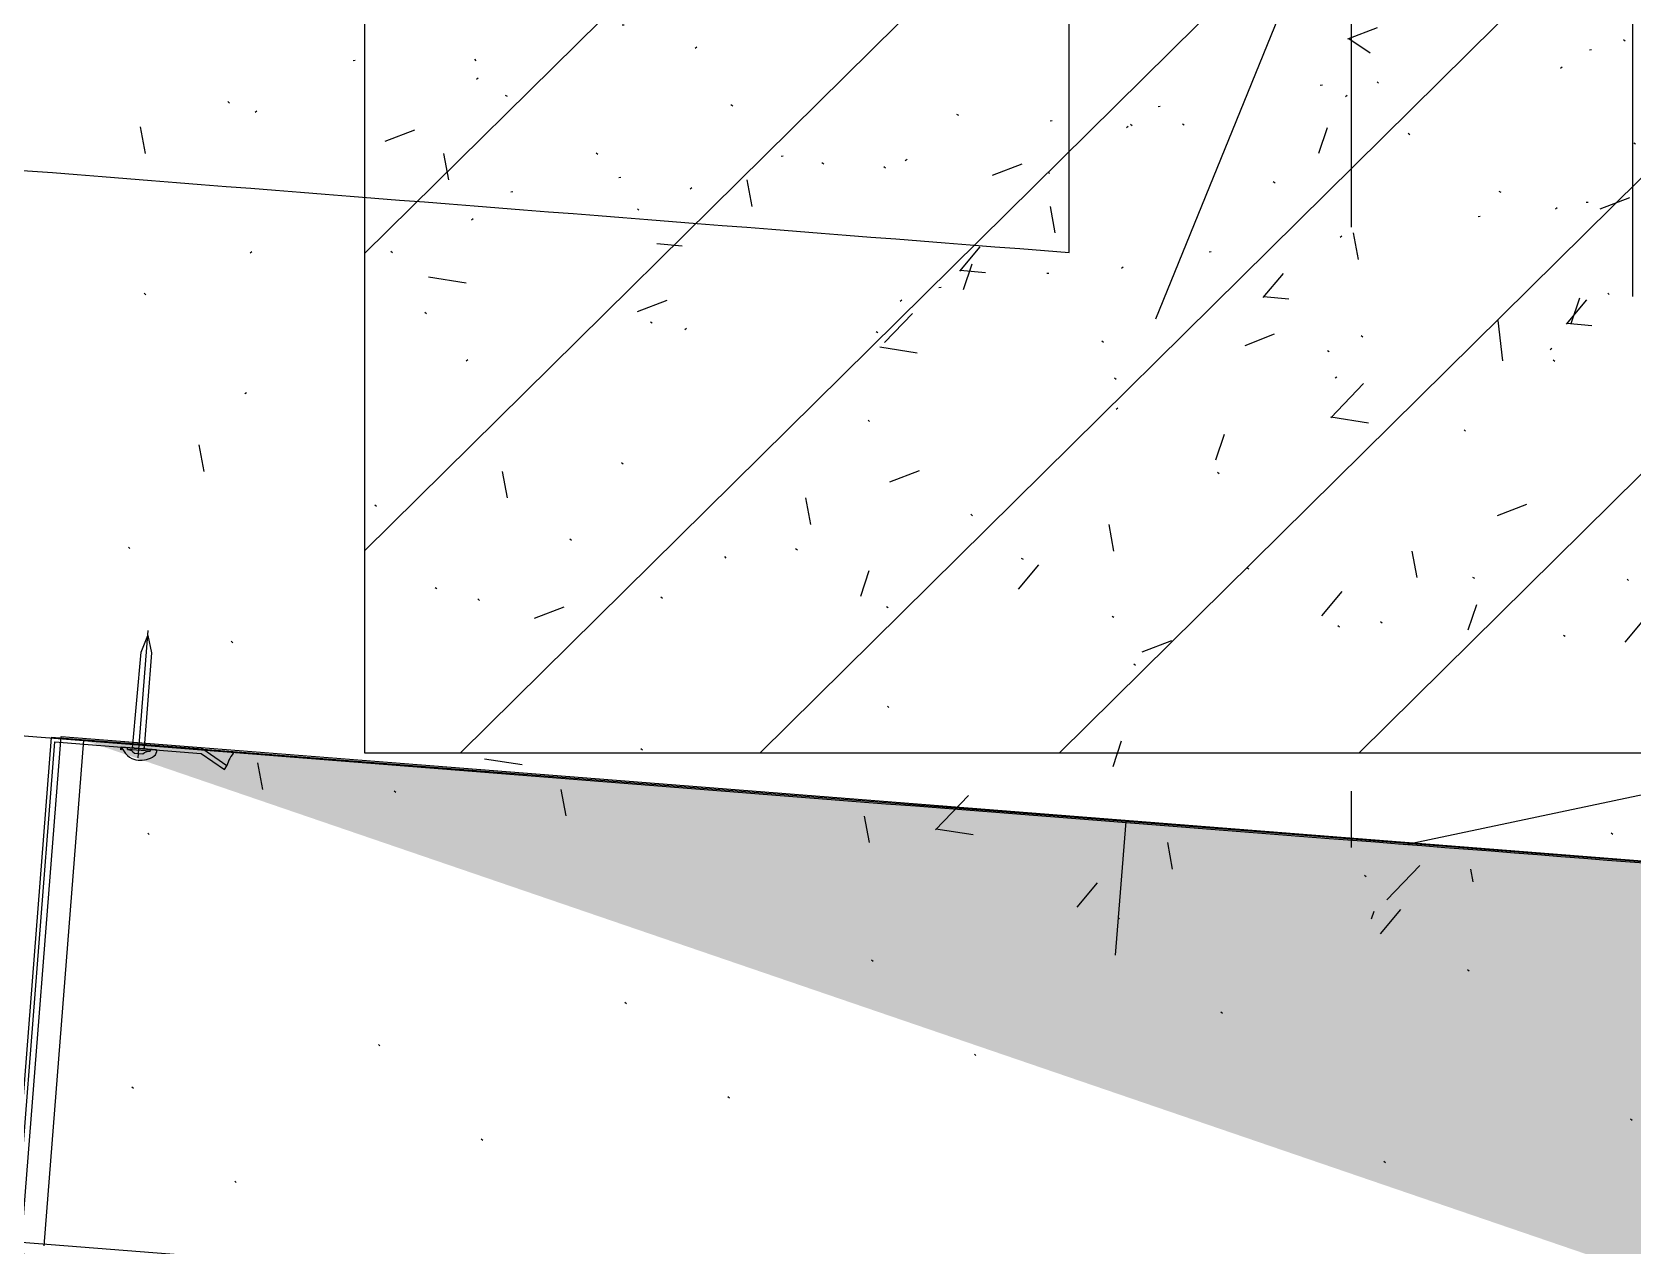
# Model space of a CAD drawing. Header units: inches. Extents: x 0 to 1813292486, y 0 to 3473589894.
# Drawn here: x 600556618 to 600557186, y 3473202110 to 3473202540 of the extents above; entities that cross this region are included whole.
import ezdxf
from ezdxf.xclip import XClip

# ---------------------------------------------------------------- set-up
doc = ezdxf.new("R2010")
doc.units = ezdxf.units.IN
doc.header["$LTSCALE"] = 1000
doc.header["$MEASUREMENT"] = 0
doc.header["$XCLIPFRAME"] = 2
for name, pattern in [('AX-MALL-GIRD-200$0$DOTE', [2.4200000000000004, 2, -0.2, 0.02, -0.2]), ('AX-MALL-WALL-P02-QT$0$CENTER', [2, 1.25, -0.25, 0.25, -0.25]), ('AX-MALL-WALL-P02-QT$0$DASHED', [0.75, 0.5, -0.25])]:
    doc.linetypes.add(name, pattern=pattern)
for name, color, linetype in [('A-Anno-Note', 241, 'Continuous'), ('AX-MALL-DIM-P02$0$A-Detl-Thin', 131, 'Continuous'), ('AX-MALL-GIRD-200$0$A-Grid', 222, 'AX-MALL-GIRD-200$0$DOTE'), ('AX-MALL-P02-200$0$A-Anno-Note', 241, 'Continuous'), ('AX-MALL-WALL-P02$0$A-Anno-Note', 241, 'Continuous'), ('AX-MALL-WALL-P02-QT$0$A-Anno-Note', 241, 'Continuous'), ('AX-MALL-WALL-P02-QT$0$A-Detl-Patt', 8, 'Continuous'), ('AX-MALL-WALL-P02-QT$0$A-Detl-Thin', 131, 'Continuous'), ('AX-MALL-WALL-P02-QT$0$A-Wall', 2, 'Continuous'), ('AX-MALL-WALL-P02-QT$0$A-Wall-Patt', 13, 'Continuous'), ('AX-MALL-WALL-P02-QT$0$A-Wind', 4, 'Continuous'), ('AX-MALL-WALL-P02-QT$0$AX-3#-wall-P01$0$A-Anno-Note', 241, 'Continuous'), ('AX-MALL-WALL-P02-QT$0$GC', 2, 'Continuous'), ('AX-MALL-WALL-P02-QT$0$L18', 6, 'Continuous'), ('AX-MALL-WALL-P02-QT$0$SEAL', 95, 'Continuous'), ('AX-MALL-WALL-P02-QT$0$STAIR', 9, 'AX-MALL-WALL-P02-QT$0$DASHED'), ('AX-MALL-WALL-P02-QT$0$zx', 1, 'AX-MALL-WALL-P02-QT$0$CENTER'), ('AX-MALL-ZTKD-P02$0$A-Anno-Note', 241, 'Continuous'), ('PX-MALL-P02-LG$0$P-Exsh', 31, 'Continuous'), ('PX-MALL-P02-LG$0$P-Hydt-Boxx', 221, 'Continuous'), ('SX-MALL-WALL-L-1F~2F$0$S-COLU', 30, 'Continuous'), ('SX-MALL-WALL-L-1F~2F$0$S-PATT-WALL', 83, 'Continuous')]:
    doc.layers.add(name, color=color, linetype=linetype)
doc.layers.add('AX-MALL-WALL-P02-QT$0$XC-T', color=4, linetype='Continuous', lineweight=40)
pattern_1 = [(45, (0, 359.0227), (-353.55353201463, 353.55353201463), [])]

# ---------------------------------------------------------------- blocks, each defined once
blk = doc.blocks.new('AX-MALL-GIRD-200')
at = {"layer": 'AX-MALL-GIRD-200$0$A-Grid'}
blk.add_line((600393760.0267293, 3473165698.299957), (600355030.4877801, 3473061734.572876), dxfattribs=at)
blk = doc.blocks.new('AX-MALL-WALL-P02-QT$0$tj')
at = {"layer": 'AX-MALL-WALL-P02-QT$0$A-Detl-Patt'}
h = blk.add_hatch(dxfattribs=at)
h.set_pattern_fill('STEEL', color=256, scale=100.0000000000001, angle=50.43183869082386)
h.set_pattern_definition([(75.00000000004839, (-14278.19445574284, 156289.8254051208), (-153.3407249234246, 41.08752340989569), []), (75.00000000004839, (-14317.88195610046, 156358.5661673546), (-153.3407249234246, 41.08752340989569), [])])
edge = h.paths.add_edge_path()
edge.add_line((88101.273016572, 47666.64152574539), (87883.93542659283, 47459.84604215622))
edge.add_line((87883.93542659283, 47459.84604215622), (91571.54751467705, 43584.64122533798))
edge.add_arc((262949.389629302, 558937.705083496), 543101.4133620498, 251.6057364187558, 260.0288666978238)
edge.add_arc((172180.8466627672, -2862.146247219684), 27099.9982179492, 64.7128659603706, 96.9316049602786, ccw=False)
edge.add_arc((262948.9730309481, 558936.3205539446), 543099.9677998082, 261.6155114784545, 271.7251478115656)
edge.add_line((279298.9759148359, 16082.51663446426), (279298.9759315252, 16382.65274763107))
edge.add_arc((262948.9742454757, 558936.3204835369), 542799.9676941936, 261.62020364125146, 271.7261014454634, ccw=False)
edge.add_arc((172180.8456921196, -2862.14609140989), 27400.00151046549, 64.80631838577902, 96.83815911678944)
edge.add_arc((262949.394896181, 558937.7037490648), 542801.4137571028, 251.6136389015772, 260.02417327084333, ccw=False)
edge.add_line((91737.26096642017, 43845.69257831573), (88101.273016572, 47666.64152574539))
blk.add_lwpolyline([(88103.03003954887, 47737.33037519455), (87813.24658572674, 47461.60306501389), (91543.92713344097, 43541.13421487808, 0.03677856867194786), (168908.9495433569, 23989.2463850975, -0.1416543586965341), (183742.0972260237, 21592.70785188675, 0.04416604653312874), (279348.9759123325, 16034.00206041336), (279348.9759345055, 16434.18465709686, -0.04414427716130016), (183859.0483468771, 21979.79425859451, 0.1405450684183163), (168919.8474783897, 24393.46752309799, -0.03670519880877311), (91764.87840116024, 43889.20268630981), (88103.03007543087, 47737.33033752441)], format="xyb", dxfattribs=at)
blk.add_lwpolyline([(88101.273016572, 47666.64152574539), (87883.93542659283, 47459.84604215622), (91571.54751467705, 43584.64122533798, 0.0367693963449814), (168910.2986617088, 24039.77597379684, -0.1415142461245126), (183756.7420067787, 21641.08926153183, 0.04414024362697595), (279298.9759148359, 16082.51663446426), (279298.9759315252, 16382.65274763107, -0.04412389944666065), (183844.4648458958, 21931.40288829803, 0.1406825130026793), (168918.4574091434, 24342.94360637665, -0.03671436212623864), (91737.26096642017, 43845.69257831573)], format="xyb", close=True, dxfattribs=at)
blk = doc.blocks.new('SX-MALL-WALL-L-1F~2F')
at = {"layer": 'SX-MALL-WALL-L-1F~2F$0$S-PATT-WALL'}
h = blk.add_hatch(dxfattribs=at)
h.set_pattern_fill('钢筋混凝土', color=256, scale=15, pattern_type=2)
h.set_pattern_definition([(24.56816131876918, (600332831.0612962, 3473133840.735579), (-31.18316060756021, 68.21004687377882), []), (29.56816131876925, (600332831.0612962, 3473133840.735579), (97.53445422577846, -46.37920049590846), [11.25, -123.75]), (334.5681613187692, (600332831.0612962, 3473133840.735579), (19.88439775835759, 112.9961142864107), [9, -99]), (80.01956131876923, (600332839.1891674, 3473133836.870646), (117.4189029535321, 66.61682170576017), [9.5610285, -105.1713168]), (25.75236131876919, (600332841.5340812, 3473133868.848223), (141.3476152674957, -79.15081590010527), [16.87499999999951, -185.624999999996]), (76.20376131876925, (600332853.3130449, 3473133862.252314), (182.3878362713222, 87.98253900728311), [14.3415432, -157.75695]), (330.7523613187692, (600332841.5340812, 3473133868.848223), (182.387767611897, 87.98268144025062), [13.49999999999975, -148.499999999996]), (0.5681613187692669, (600332852.9722072, 3473133856.583669), (62.82047321120105, -87.84980446922418), [11.25, -123.75]), (305.5681613187692, (600332852.9722072, 3473133856.583669), (72.17288940056439, 89.18848105901375), [9, -99]), (51.01956131876926, (600332858.2072419, 3473133849.262849), (134.9933625470349, 1.33857134020591), [9.5610285, -105.1713168]), (17.06816131876921, (600332831.0612962, 3473133840.735579), (19.14085714793764, 46.15589493924091), [0.75, -97.8, 0.75, -100.5, 0.75, -99.375]), (347.0681613187692, (600332831.0612962, 3473133840.735579), (57.63084699394109, 41.66442757030211), [0.75, -57.3, 0.75, -95.55, 0.75, -37.875]), (307.0681613187692, (600332799.7156978, 3473133852.412734), (73.85474001336534, -31.12342331039777), [0.75, -37.5, 0.75, -117, 0.75, -155.25]), (297.0681613187692, (600332785.6593755, 3473133857.649126), (87.2164167648191, -16.46683781742514), [0.75, -48.75, 0.75, -77.69999999999999, 0.75, -110.25])])
h.paths.add_polyline_path([(600358687.7373118, 3473070549.320421), (600358932.1022938, 3473071205.282124), (600358276.140591, 3473071449.647106), (600358031.7756089, 3473070793.685403)])
at = {"layer": 'SX-MALL-WALL-L-1F~2F$0$S-COLU'}
blk.add_lwpolyline([(600358687.7373118, 3473070549.320421), (600358932.1022938, 3473071205.282124), (600358276.140591, 3473071449.647106), (600358031.7756089, 3473070793.685403)], close=True, dxfattribs=at)
blk = doc.blocks.new('SX-MALL-WALL-L-2F~3F')
ref = blk.add_blockref('SX-MALL-WALL-L-1F~2F', (0, 0))
XClip(ref).set_block_clipping_path([(600349769.7341375, 3473074679.418533), (600357001.7302529, 3473071985.287766), (600356499.8725733, 3473070638.124951), (600359302.5086629, 3473069594.060767), (600362345.1765132, 3473077761.653201), (600381551.4312518, 3473070606.759726), (600391553.7259278, 3473066880.611454), (600387749.827644, 3473056669.608357), (600391632.1759799, 3473055223.319679), (600395635.5522461, 3473065969.791956), (600406982.2408491, 3473061742.817497), (600403058.8006672, 3473051210.921831), (600412723.2437257, 3473047610.6332), (600445093.3740637, 3473134503.466942), (600393055.2444371, 3473153889.197227), (600387463.4997383, 3473138878.984498), (600380158.3525343, 3473141600.366193), (600382830.751978, 3473148774.027779), (600388210.8522022, 3473146769.782572), (600390696.2253517, 3473153441.399696), (600277474.697425, 3473195619.741203), (600273446.9822528, 3473184807.934726), (600257129.111771, 3473190886.82031), (600241575.9633431, 3473149136.690594), (600258197.8999482, 3473142944.531458), (600255239.7303221, 3473135003.762026), (600263182.3271956, 3473132044.911624), (600260741.6763649, 3473125493.34496), (600269350.4970673, 3473122286.306632), (600271511.1407766, 3473128086.235537), (600286270.1853781, 3473122588.058336), (600284109.5416689, 3473116788.129431), (600282580.7823727, 3473112684.400902), (600291840.7574171, 3473109234.788475), (600290827.7957876, 3473106515.642598), (600293360.405141, 3473105572.171298), (600294731.2544166, 3473109252.0137), (600323175.4764534, 3473098655.706329), (600321336.3302773, 3473093718.790065), (600344750.773286, 3473084996.222976), (600341987.4689643, 3473077578.540671), (600344583.6790427, 3473076611.376234), (600346015.5062013, 3473080454.904757), (600351201.5612961, 3473078522.947055)])
blk = doc.blocks.new('SX-MALL-WALL-2F~3F')
blk.add_blockref('SX-MALL-WALL-L-2F~3F', (0, 0))
blk = doc.blocks.new('AX-MALL-WALL-P02-QT$0$SD37x42')
at = {"layer": 'AX-MALL-WALL-P02-QT$0$L18'}
for points in [[(-4, 0.5999999999986585, 0.2084405735842766), (-1.5, 1.799999999998704), (1.5, 1.799999999998704, 0.2084405735842766), (4, 0.5999999999986585), (-4.000000000001819, 0.5999999999986585), (-4, -1.250555214937776e-12), (4, 1.250555214937776e-12), (4, 0.5999999999986585)], [(-2.350000000000364, -7.958078640513122e-13, -0.414213562373131), (-1.850000000000364, -0.5000000000007958), (-1.850000000000364, -34.2000000000013), (0, -40.2000000000013), (1.849999999999454, -34.2000000000013), (1.849999999999454, -0.5000000000007958, -0.414213562373095), (2.349999999999454, -7.958078640513122e-13)]]:
    blk.add_lwpolyline(points, format="xyb", dxfattribs=at)
at = {"layer": 'AX-MALL-WALL-P02-QT$0$zx'}
blk.add_line((0, 3.284486051296312), (0, -41.9599113763594), dxfattribs=at)
blk = doc.blocks.new('AX-MALL-WALL-P02-QT$0$Pm6-sh')
at = {"layer": 'AX-MALL-WALL-P02-QT$0$SEAL'}
h = blk.add_hatch(dxfattribs=at)
h.set_pattern_fill('ANSI37', color=256, scale=10, style=0)
h.set_pattern_definition([(44.99999999999999, (-19.99160936398599, -250.6485757686158), (-0.8838834764831844, 0.8838834764831844), []), (135, (-19.99160936398599, -250.6485757686158), (-0.8838834764831844, -0.8838834764831844), [])])
edge = h.paths.add_edge_path()
edge.add_arc((-0.1900467915774766, -4.521582304008564), 8.617608668481965, 88.77925127449454, 128.8620474018337)
edge.add_arc((-4.281924022181625, 0.5745069437180255), 2.082086379939756, 129.1744172430505, 196.0173535343711)
edge.add_line((-6.283179994102795, -2.273736754432321e-13), (6.283179994102795, -1.13686837721616e-13))
edge.add_arc((4.281924022181697, 0.574506943718061), 2.082086379939664, 343.9826464656304, 410.8255827569511)
edge.add_arc((0.1900467915774762, -4.521582304008486), 8.617608668481887, 51.13795259816609, 91.22074872550532)
blk.add_lwpolyline([(-0.006453183339459656, 4.094070460008197, 0.176699502915152), (-5.597143060081123, 2.188595719429372, 0.300218596868722), (-6.283179994102795, -2.273736754432321e-13), (6.283179994102795, -1.13686837721616e-13, 0.3002185968687222), (5.597143060081095, 2.188595719429372, 0.1766995029151519), (0.006453183339488078, 4.094070460008197)], format="xyb", dxfattribs=at)
blk = doc.blocks.new('AX-MALL-WALL-P02-QT$0$1300XF')
at = {"layer": 'AX-MALL-WALL-P02-QT$0$SEAL'}
h = blk.add_hatch(dxfattribs=at)
h.set_pattern_fill('ANSI33', color=256, scale=15, angle=209.9999999999999, style=0)
h.set_pattern_definition([(284.9999999999998, (-14726210.65778494, -9147197.322050596), (-3.622221848584005, -0.9705714191344534), []), (284.9999999999998, (-14726208.36138831, -9147198.64787581), (-3.622221848584005, -0.9705714191344534), [1.874999999999999, -0.9374999999999993])])
edge = h.paths.add_edge_path()
edge.add_line((936.9084697644575, -240.0695339366794), (947.8939430973842, -242.8843806274235))
edge.add_line((947.8939431160688, -242.884380631207), (937.8765725400299, -245.686578564404))
edge.add_arc((924.7738736216561, -245.0528916381882), 13.11801348290959, 357.2311568340137, 382.326659324864)
at = {"color": 4, "ltscale": 10}
blk.add_lwpolyline([(952.2166069821105, -429.1864013746381, -0.08331468260540871), (817.0773010216653, -604.1000171712949), (274.1162508055568, -255.7887004967779), (952.2949094976648, -429.2064241860062), (996.8880384489894, -254.8176262397319), (318.7093797512352, -81.39990255609155), (274.1162508055568, -255.7887004967779)], format="xyb", dxfattribs=at)
at = {"layer": 'AX-MALL-WALL-P02-QT$0$AX-3#-wall-P01$0$A-Anno-Note'}
for p, q in [((564.9933418295695, -144.7723975088447), (694.3268235251307, -177.9119691923261)), ((629.660082446353, -161.3421832732274), (617.861558757606, -207.3881663847133))]:
    blk.add_line(p, q, dxfattribs=at)
at = {"layer": 'AX-MALL-WALL-P02-QT$0$GC', "linetype": 'ByBlock'}
blk.add_lwpolyline([(958.2771010565921, -413.5917132328614), (958.277134451957, -413.5917217787355), (998.3185694515123, -257.3533202093095), (947.910966247262, -244.4372016936541), (938.2806609272957, -247.1311243698001), (937.876572519599, -245.6865785606205), (947.8939427398145, -242.8843807354569), (1000.143949085788, -256.2725847325637), (959.3578365407302, -415.417092865333), (959.3578365407302, -415.417092865333), (954.9767517149448, -432.5151076577604), (953.5236941538169, -432.1427855770453)], close=True, dxfattribs=at)
at = {"layer": 'AX-MALL-WALL-P02-QT$0$SEAL'}
blk.add_lwpolyline([(936.9084697644575, -240.0695339366794, -0.1099395372882252), (937.8765725195408, -245.6865785624832)], format="xyb", dxfattribs=at)
at = {"layer": 'AX-MALL-WALL-P02-QT$0$STAIR', "rotation": 165.628106395928}
blk.add_blockref('AX-MALL-WALL-P02-QT$0$SD37x42', (969.3768010772183, -249.9374685026123), dxfattribs=at)
at = {"layer": 'AX-MALL-WALL-P02-QT$0$XC-T', "extrusion": (0, 0, -1), "zscale": -1, "rotation": 194.371893604072}
blk.add_blockref('AX-MALL-WALL-P02-QT$0$Pm6-sh', (-969.3768010772183, -249.9374685026123), dxfattribs=at)
blk = doc.blocks.new('AX-MALL-WALL-P02-QT$0$mqst2')
at = {"color": 6, "xscale": -1, "rotation": 341.1586562285607}
blk.add_blockref('AX-MALL-WALL-P02-QT$0$1300XF', (344063.9567313194, -45064.28049707413, 2.208873923770227e-07), dxfattribs=at)
blk = doc.blocks.new('AX-MALL-WALL-P02-QT')
at = {"layer": 'AX-MALL-WALL-P02-QT$0$A-Wall-Patt'}
h = blk.add_hatch(dxfattribs=at)
h.set_pattern_fill('普通砖', color=256, scale=200, style=0)
h.set_pattern_definition(pattern_1)
h.paths.add_polyline_path([(600358393.2875501, 3473070768.940018), (600358509.9758825, 3473070788.288022), (600361641.8190098, 3473079195.258334), (600361516.8739237, 3473079241.804045), (600361419.4920974, 3473079171.368085), (600358328.0070646, 3473070872.733117)])
h = blk.add_hatch(dxfattribs=at)
h.set_pattern_fill('普通砖', color=256, scale=200, style=0)
h.set_pattern_definition(pattern_1)
h.paths.add_polyline_path([(600357731.3604931, 3473070929.572864, 0.0003138980294116403), (600358341.8797033, 3473070645.798915), (600358393.2874875, 3473070768.940048), (600358328.0070648, 3473070872.733118, -0.0002634746571215372), (600357815.7744528, 3473071110.885531)])
h = blk.add_hatch(dxfattribs=at)
h.set_pattern_fill('普通砖', color=256, scale=200, style=0)
h.set_pattern_definition(pattern_1)
h.paths.add_polyline_path([(600358393.2875501, 3473070768.940018), (600358341.8795153, 3473070645.799004, 0.0002441185315481326), (600358820.2946059, 3473070424.075787), (600358904.3040302, 3473070605.576246, -0.0002012784528547539), (600358509.9758825, 3473070788.288022)])
at = {"layer": 'AX-MALL-WALL-P02-QT$0$A-Wall'}
for p, q in [((600358509.9758825, 3473070788.288022), (600361641.8190098, 3473079195.258334)), ((600358328.0070646, 3473070872.733117), (600361419.4920974, 3473079171.368085))]:
    blk.add_line(p, q, dxfattribs=at)
for centre, radius, start, end in [((600584044.6654412, 3473557027.716736), 535998.7667582039, 245.0346684110976, 245.0950523531472), ((600584044.6654208, 3473557027.71668), 536198.7666983538, 245.0346684104784, 245.1066085372467), ((600585646.1959555, 3473560476.297948), 540001.0833027528, 245.1064895706802, 245.1624374158034)]:
    blk.add_arc(centre, radius, start, end, dxfattribs=at)
at = {"layer": 'AX-MALL-WALL-P02-QT$0$A-Anno-Note', "rotation": 339.5681613092181}
blk.add_blockref('AX-MALL-WALL-P02-QT$0$mqst2', (600052179.2710491, 3473232742.396311), dxfattribs=at)
at = {"layer": 'AX-MALL-WALL-P02-QT$0$A-Detl-Thin'}
blk.add_blockref('SX-MALL-WALL-2F~3F', (0, 0), dxfattribs=at)
at = {"layer": 'AX-MALL-WALL-P02-QT$0$A-Detl-Thin', "rotation": 339.5681613091762}
blk.add_blockref('AX-MALL-WALL-P02-QT$0$tj', (600144118.6961328, 3473128496.287411), dxfattribs=at)
at = {"layer": 'AX-MALL-WALL-P02-QT$0$A-Wind'}
blk.add_blockref('AX-MALL-GIRD-200', (0, 0), dxfattribs=at)
blk = doc.blocks.new('AX-MALL-WALL-P02')
at = {"layer": 'AX-MALL-WALL-P02$0$A-Anno-Note'}
blk.add_blockref('AX-MALL-WALL-P02-QT', (0, 0), dxfattribs=at)
blk = doc.blocks.new('PX-MALL-P02-LG$0$XHS1')
at = {"layer": 'PX-MALL-P02-LG$0$P-Hydt-Boxx', "ltscale": 0.7}
for p, q in [((-349.9969997406006, 239.9999995231628), (-349.9969996213913, 60)), ((350.0030006170273, 60), (-349.996999502182, 60))]:
    blk.add_line(p, q, dxfattribs=at)
blk.add_solid([(350.0030006170273, 240), (350.0030002593994, 60.00000047683716), (-349.9969996213913, 60)], dxfattribs=at)
blk = doc.blocks.new('PX-MALL-P02-LG$0$20211220143732')
at = {"layer": 'PX-MALL-P02-LG$0$P-Hydt-Boxx', "ltscale": 0.7, "xscale": -1}
blk.add_blockref('PX-MALL-P02-LG$0$XHS1', (-349.9969999989844, 0), dxfattribs=at)
blk = doc.blocks.new('PX-MALL-P02-LG')
at = {"layer": 'PX-MALL-P02-LG$0$P-Exsh', "rotation": 155.1046049182981}
blk.add_blockref('PX-MALL-P02-LG$0$20211220143732', (600357965.2268096, 3473070887.132015), dxfattribs=at)
blk = doc.blocks.new('AX-MALL-ZTKD-P02')
at = {"layer": 'AX-MALL-ZTKD-P02$0$A-Anno-Note'}
blk.add_blockref('AX-MALL-GIRD-200', (0, 0), dxfattribs=at)
blk = doc.blocks.new('AX-MALL-DIM-P02')
at = {"layer": 'AX-MALL-DIM-P02$0$A-Detl-Thin'}
blk.add_blockref('AX-MALL-ZTKD-P02', (-2.384185791015625e-06, 9.5367431640625e-07), dxfattribs=at)
blk = doc.blocks.new('AX-MALL-P02-200')
at = {"layer": 'AX-MALL-P02-200$0$A-Anno-Note'}
blk.add_blockref('AX-MALL-WALL-P02', (0, 0), dxfattribs=at)
for name in ['AX-MALL-DIM-P02', 'PX-MALL-P02-LG']:
    blk.add_blockref(name, (0, 0), dxfattribs=at)

msp = doc.modelspace()

# ---------------------------------------------------------------- block references
at = {"layer": 'A-Anno-Note', "rotation": 20.43183869077545}
msp.add_blockref('AX-MALL-P02-200', (1250392458.527329, 9048125.682563305), dxfattribs=at)

doc.saveas('drawing.dxf')
